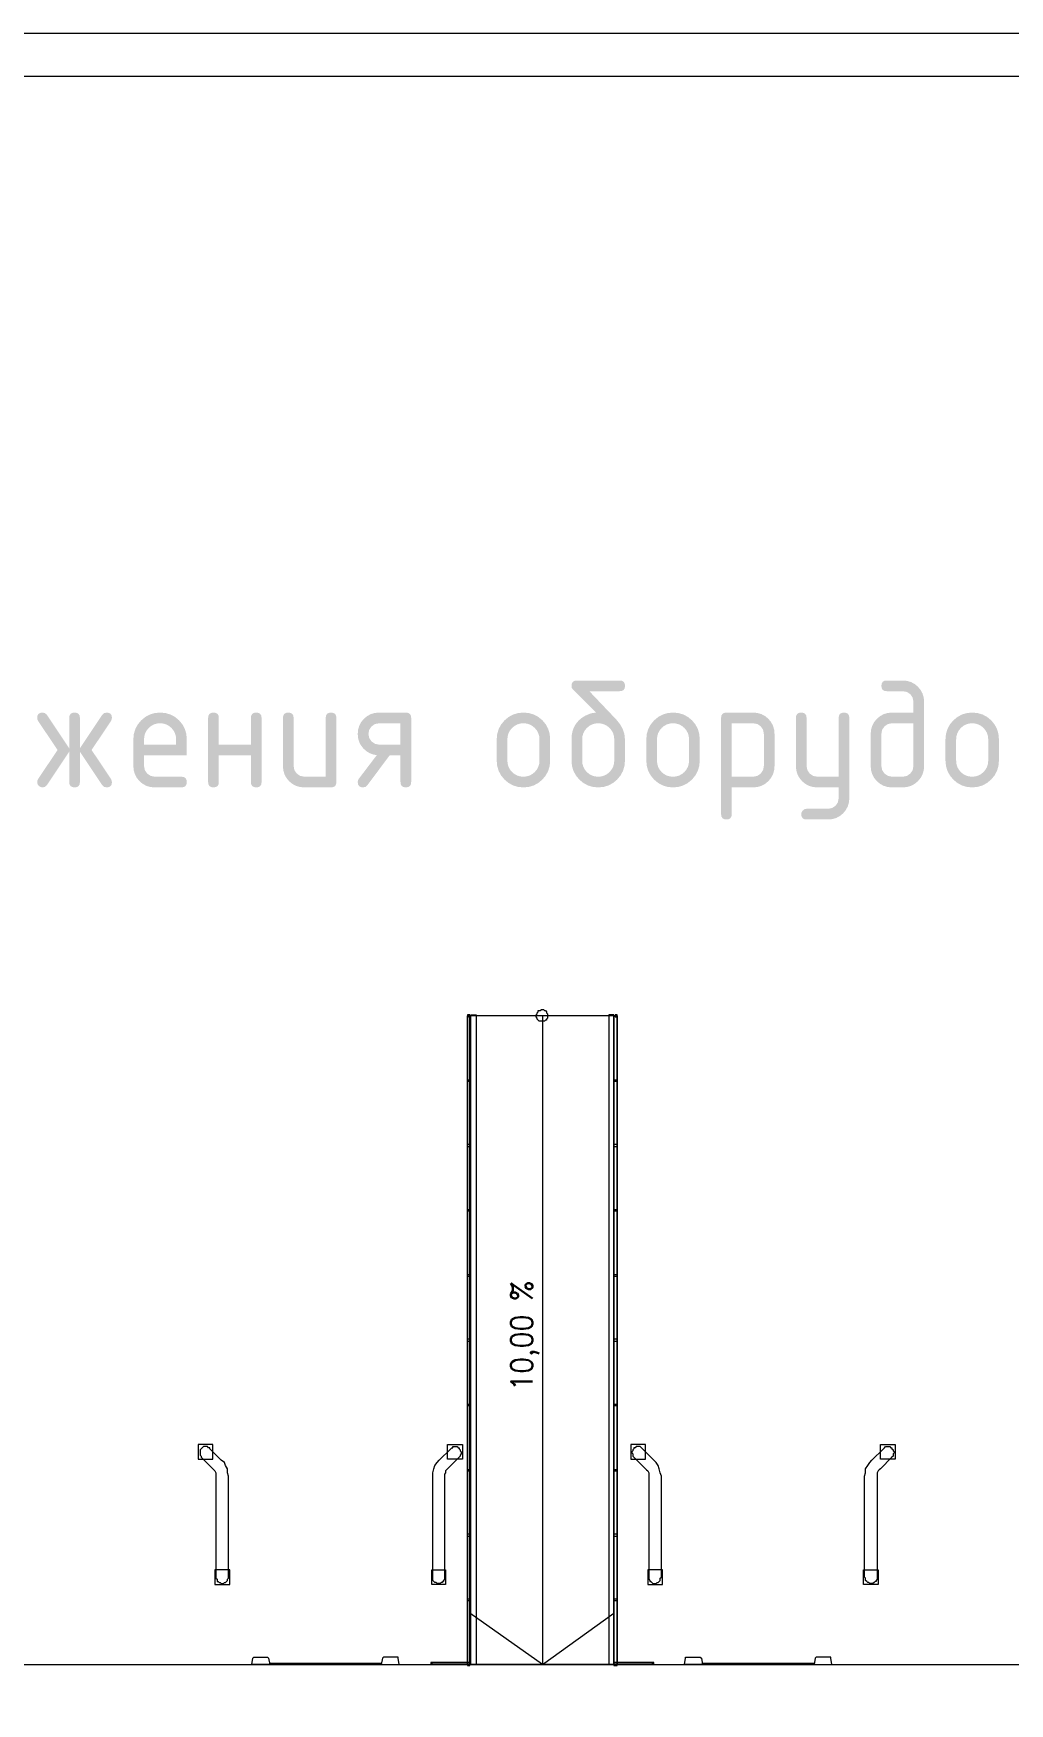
# Model space of a CAD drawing. Header units: millimetres. Extents: x 0 to 420, y 0 to 297.
# Drawn here: x 162.5 to 201.7, y 229.8 to 296.9 of the extents above; entities that cross this region are included whole.
import ezdxf

# ---------------------------------------------------------------- set-up
doc = ezdxf.new("R2010")
doc.units = ezdxf.units.MM
doc.styles.get("Standard").update_dxf_attribs({"font": 'STANDARD'})

msp = doc.modelspace()

# ---------------------------------------------------------------- hatches: boundary and pattern name
h = msp.add_hatch(color=7)
h.paths.add_polyline_path([(186.284222, 268.548995), (186.284222, 267.689651), (186.264585, 267.474763), (186.205674, 267.276515), (186.107489, 267.094803), (185.970029, 266.929525), (185.804673, 266.792066), (185.622833, 266.69388), (185.424559, 266.634969), (185.209903, 266.615332), (184.995016, 266.634969), (184.796768, 266.69388), (184.615056, 266.792066), (184.449778, 266.929525), (184.312318, 267.094803), (184.214133, 267.276515), (184.155222, 267.474763), (184.135585, 267.689651), (184.135585, 268.548995), (184.144269, 268.705653), (184.170329, 268.851509), (184.213778, 268.986566), (184.274629, 269.110822), (184.352895, 269.224277), (184.448589, 269.326932), (184.561724, 269.418787), (184.692312, 269.499842), (184.915072, 269.592377), (185.121709, 269.623314), (184.177477, 270.567546), (184.145989, 270.620462), (184.135585, 270.694877), (184.148935, 270.790056), (184.189053, 270.858105), (184.256043, 270.898973), (184.350008, 270.912607), (186.072555, 270.912607), (186.166606, 270.899171), (186.233786, 270.858863), (186.274093, 270.791684), (186.287529, 270.697633), (186.274093, 270.603668), (186.233786, 270.536678), (186.166606, 270.49656), (186.072555, 270.48321), (184.851613, 270.48321), (185.932547, 269.346604), (186.086327, 269.157563), (186.196234, 268.961649), (186.262216, 268.75881)], flags=0)
h.paths.add_polyline_path([(185.854274, 267.689651), (185.854274, 268.548995), (185.842406, 268.677661), (185.80687, 268.79656), (185.747769, 268.90564), (185.665207, 269.00485), (185.566006, 269.087412), (185.456986, 269.146513), (185.33825, 269.182049), (185.209903, 269.193917), (185.080919, 269.182049), (184.961856, 269.146513), (184.852716, 269.087412), (184.753497, 269.00485), (184.671022, 268.90564), (184.61211, 268.79656), (184.576764, 268.677661), (184.564981, 268.548995), (184.564981, 267.689651), (184.57666, 267.559642), (184.611697, 267.440019), (184.670091, 267.330836), (184.751843, 267.232142), (184.850545, 267.15039), (184.959789, 267.091996), (185.079575, 267.056959), (185.209903, 267.04528), (185.33825, 267.057062), (185.456986, 267.092409), (185.566006, 267.15132), (185.665207, 267.233796), (185.747769, 267.333006), (185.80687, 267.442086), (185.842406, 267.560985)], flags=0)
h = msp.add_hatch(color=7)
h.paths.add_polyline_path([(198.313232, 270.053262), (198.313232, 267.474677), (198.297531, 267.301044), (198.250462, 267.141467), (198.172078, 266.995946), (198.062429, 266.864482), (197.930137, 266.755324), (197.784617, 266.677482), (197.625867, 266.630852), (197.453887, 266.615332), (197.023939, 266.615332), (196.849988, 266.630956), (196.690247, 266.677895), (196.544666, 266.756254), (196.413193, 266.866135), (196.304354, 266.998117), (196.226675, 267.143534), (196.180106, 267.302388), (196.164595, 267.474677), (196.164595, 268.763969), (196.18021, 268.937602), (196.227089, 269.097179), (196.305284, 269.2427), (196.414847, 269.374165), (196.546837, 269.48309), (196.692315, 269.560958), (196.851332, 269.607716), (197.023939, 269.623314), (197.883284, 269.623314), (197.883284, 270.053262), (197.852278, 270.220694), (197.759261, 270.359186), (197.621043, 270.452204), (197.453887, 270.48321), (196.808965, 270.48321), (196.714914, 270.49656), (196.647735, 270.536678), (196.607427, 270.603668), (196.593992, 270.697633), (196.607427, 270.791684), (196.647735, 270.858863), (196.714914, 270.899171), (196.808965, 270.912607), (197.453887, 270.912607), (197.62721, 270.896906), (197.786684, 270.849837), (197.932308, 270.771452), (198.064083, 270.661804), (198.173008, 270.529822), (198.250876, 270.384405), (198.297634, 270.225551)], flags=0)
h.paths.add_polyline_path([(197.883284, 267.474677), (197.883284, 269.193917), (197.023939, 269.193917), (196.858093, 269.162498), (196.719117, 269.06824), (196.625135, 268.929334), (196.593992, 268.763969), (196.593992, 267.474677), (196.625549, 267.310966), (196.720771, 267.17206), (196.86016, 267.076837), (197.023939, 267.04528), (197.453887, 267.04528), (197.618976, 267.076424), (197.757607, 267.170406), (197.851865, 267.308899)], flags=0)
for points in [[(163.940692, 268.051248), (163.044967, 266.70959), (162.969244, 266.638897), (162.865822, 266.615332), (162.784105, 266.631111), (162.714789, 266.678722), (162.667178, 266.748106), (162.6514, 266.830306), (162.660219, 266.894316), (162.687228, 266.950471), (163.471608, 268.119599), (162.687228, 269.288175), (162.660219, 269.344399), (162.6514, 269.408891), (162.664749, 269.502624), (162.704867, 269.569639), (162.771857, 269.609887), (162.865822, 269.623314), (162.969244, 269.59975), (163.044967, 269.529056), (163.940692, 268.187949), (163.940692, 269.408891), (163.954042, 269.502624), (163.99416, 269.569639), (164.06115, 269.609887), (164.155115, 269.623314), (164.249166, 269.609887), (164.316345, 269.569639), (164.356653, 269.502624), (164.370089, 269.408891), (164.370089, 268.187949), (165.265262, 269.529056), (165.340986, 269.59975), (165.444407, 269.623314), (165.538458, 269.609887), (165.605638, 269.569639), (165.645945, 269.502624), (165.659381, 269.408891), (165.623552, 269.288175), (164.839173, 268.119599), (165.623552, 266.950471), (165.659381, 266.830306), (165.645945, 266.736255), (165.605638, 266.669076), (165.538458, 266.628768), (165.444407, 266.615332), (165.340986, 266.638897), (165.265262, 266.70959), (164.370089, 268.051248), (164.370089, 266.830306), (164.356653, 266.736255), (164.316345, 266.669076), (164.249166, 266.628768), (164.155115, 266.615332), (164.06115, 266.628768), (163.99416, 266.669076), (163.954042, 266.736255), (163.940692, 266.830306)], [(169.955469, 267.904625), (169.955469, 266.830306), (169.942033, 266.736255), (169.901725, 266.669076), (169.834546, 266.628768), (169.740495, 266.615332), (169.64653, 266.628768), (169.57954, 266.669076), (169.539422, 266.736255), (169.526072, 266.830306), (169.526072, 269.408891), (169.539422, 269.502624), (169.57954, 269.569639), (169.64653, 269.609887), (169.740495, 269.623314), (169.834546, 269.609887), (169.901725, 269.569639), (169.942033, 269.502624), (169.955469, 269.408891), (169.955469, 268.334573), (171.244761, 268.334573), (171.244761, 269.408891), (171.258197, 269.502624), (171.298505, 269.569639), (171.365684, 269.609887), (171.459735, 269.623314), (171.553786, 269.609887), (171.620966, 269.569639), (171.661273, 269.502624), (171.674709, 269.408891), (171.674709, 266.830306), (171.661273, 266.736255), (171.620966, 266.669076), (171.553786, 266.628768), (171.459735, 266.615332), (171.365684, 266.628768), (171.298505, 266.669076), (171.258197, 266.736255), (171.244761, 266.830306), (171.244761, 267.904625)], [(174.681962, 269.408891), (174.681962, 266.830306), (174.668526, 266.736255), (174.628218, 266.669076), (174.561039, 266.628768), (174.466988, 266.615332), (173.392669, 266.615332), (173.218718, 266.630852), (173.058977, 266.677482), (172.913396, 266.755324), (172.781923, 266.864482), (172.673083, 266.995946), (172.595405, 267.141467), (172.548836, 267.301044), (172.533325, 267.474677), (172.533325, 269.408891), (172.546674, 269.502624), (172.586792, 269.569639), (172.653782, 269.609887), (172.747747, 269.623314), (172.841798, 269.609887), (172.908978, 269.569639), (172.949285, 269.502624), (172.962721, 269.408891), (172.962721, 267.474677), (172.994278, 267.310966), (173.089501, 267.17206), (173.228889, 267.076837), (173.392669, 267.04528), (174.252014, 267.04528), (174.252014, 269.408891), (174.26545, 269.502624), (174.305757, 269.569639), (174.372937, 269.609887), (174.466988, 269.623314), (174.561039, 269.609887), (174.628218, 269.569639), (174.668526, 269.502624)], [(194.876032, 266.179321), (194.876032, 266.615332), (194.016687, 266.615332), (193.842735, 266.630956), (193.682995, 266.677895), (193.537414, 266.756254), (193.40594, 266.866135), (193.297101, 266.998117), (193.219423, 267.143534), (193.172854, 267.302388), (193.157342, 267.474677), (193.157342, 269.408891), (193.170692, 269.502624), (193.21081, 269.569639), (193.2778, 269.609887), (193.371765, 269.623314), (193.465816, 269.609887), (193.532996, 269.569639), (193.573303, 269.502624), (193.586739, 269.408891), (193.586739, 267.474677), (193.618296, 267.310966), (193.713519, 267.17206), (193.852907, 267.076837), (194.016687, 267.04528), (194.876032, 267.04528), (194.876032, 269.408891), (194.889467, 269.502624), (194.929775, 269.569639), (194.996954, 269.609887), (195.091006, 269.623314), (195.185057, 269.609887), (195.252236, 269.569639), (195.292544, 269.502624), (195.305979, 269.408891), (195.305979, 266.185384), (195.290588, 266.013405), (195.24445, 265.854655), (195.167616, 265.709134), (195.060137, 265.576843), (194.930008, 265.467194), (194.785977, 265.388809), (194.627993, 265.341741), (194.456006, 265.32604), (193.586739, 265.32604), (193.492688, 265.339476), (193.425509, 265.379783), (193.385201, 265.446963), (193.371765, 265.541014), (193.387957, 265.620733), (193.436808, 265.690944), (193.507019, 265.739796), (193.586739, 265.755988), (194.446635, 265.755988), (194.613791, 265.786167), (194.752008, 265.876704), (194.845026, 266.012716)]]:
    msp.add_hatch(color=7).paths.add_polyline_path(points, flags=0)
h = msp.add_hatch(color=7)
h.paths.add_polyline_path([(167.593138, 269.193917), (167.464154, 269.182049), (167.345091, 269.146513), (167.235951, 269.087412), (167.136732, 269.00485), (167.054256, 268.90564), (166.995345, 268.79656), (166.959999, 268.677661), (166.948216, 268.548995), (166.948216, 268.334573), (168.237509, 268.334573), (168.237509, 268.548995), (168.22564, 268.677661), (168.190104, 268.79656), (168.131004, 268.90564), (168.048442, 269.00485), (167.94924, 269.087412), (167.84022, 269.146513), (167.721485, 269.182049)], flags=0)
h.paths.add_polyline_path([(166.948216, 267.904625), (166.948216, 267.474677), (166.979773, 267.310966), (167.074996, 267.17206), (167.214384, 267.076837), (167.378164, 267.04528), (168.452483, 267.04528), (168.546534, 267.031844), (168.613713, 266.991537), (168.654021, 266.924357), (168.667457, 266.830306), (168.654021, 266.736255), (168.613713, 266.669076), (168.546534, 266.628768), (168.452483, 266.615332), (167.378164, 266.615332), (167.204213, 266.630852), (167.044472, 266.677482), (166.898891, 266.755324), (166.767418, 266.864482), (166.658578, 266.995946), (166.5809, 267.141467), (166.534331, 267.301044), (166.51882, 267.474677), (166.51882, 268.548995), (166.538457, 268.763651), (166.597368, 268.961925), (166.695553, 269.143765), (166.833012, 269.309121), (166.998291, 269.446581), (167.180002, 269.544766), (167.37825, 269.603677), (167.593138, 269.623314), (167.810481, 269.603884), (168.010201, 269.545593), (168.192249, 269.448441), (168.356571, 269.312429), (168.492584, 269.148106), (168.589735, 268.966059), (168.648026, 268.766338), (168.667457, 268.548995), (168.667457, 267.904625)], flags=0)
h = msp.add_hatch(color=7)
h.paths.add_polyline_path([(176.305664, 267.911239), (176.146707, 267.943287), (176.00222, 268.000605), (175.872202, 268.083244), (175.756653, 268.191257), (175.661965, 268.317253), (175.594458, 268.454669), (175.55403, 268.603557), (175.540577, 268.763969), (175.556089, 268.937602), (175.602658, 269.097179), (175.680336, 269.2427), (175.789175, 269.374165), (175.920649, 269.48309), (176.06623, 269.560958), (176.22597, 269.607716), (176.399922, 269.623314), (177.47424, 269.623314), (177.568291, 269.609887), (177.635471, 269.569639), (177.675778, 269.502624), (177.689214, 269.408891), (177.689214, 266.830306), (177.675778, 266.736255), (177.635471, 266.669076), (177.568291, 266.628768), (177.47424, 266.615332), (177.380189, 266.628768), (177.31301, 266.669076), (177.272702, 266.736255), (177.259266, 266.830306), (177.259266, 267.904625), (176.823255, 267.904625), (175.92753, 266.702975), (175.851807, 266.637243), (175.755, 266.615332), (175.661035, 266.628768), (175.594045, 266.669076), (175.553927, 266.736255), (175.540577, 266.830306), (175.550981, 266.900104), (175.582469, 266.960393)], flags=0)
h.paths.add_polyline_path([(175.969974, 268.763969), (176.001531, 268.600258), (176.096753, 268.461352), (176.236142, 268.36613), (176.399922, 268.334573), (177.259266, 268.334573), (177.259266, 269.193917), (176.399922, 269.193917), (176.234075, 269.162498), (176.0951, 269.06824), (176.001117, 268.929334)], flags=0)
h = msp.add_hatch(color=7)
h.paths.add_polyline_path([(181.128332, 267.689651), (181.128332, 268.548995), (181.147969, 268.763651), (181.20688, 268.961925), (181.305066, 269.143765), (181.442525, 269.309121), (181.607803, 269.446581), (181.789515, 269.544766), (181.987763, 269.603677), (182.202651, 269.623314), (182.419993, 269.603884), (182.619714, 269.545593), (182.801762, 269.448441), (182.966084, 269.312429), (183.102096, 269.148106), (183.199248, 268.966059), (183.257539, 268.766338), (183.276969, 268.548995), (183.276969, 267.689651), (183.257332, 267.474763), (183.198421, 267.276515), (183.100236, 267.094803), (182.962777, 266.929525), (182.797421, 266.792066), (182.61558, 266.69388), (182.417306, 266.634969), (182.202651, 266.615332), (181.987763, 266.634969), (181.789515, 266.69388), (181.607803, 266.792066), (181.442525, 266.929525), (181.305066, 267.094803), (181.20688, 267.276515), (181.147969, 267.474763)], flags=0)
h.paths.add_polyline_path([(182.847022, 267.689651), (182.847022, 268.548995), (182.835153, 268.677661), (182.799617, 268.79656), (182.740516, 268.90564), (182.657955, 269.00485), (182.558753, 269.087412), (182.449733, 269.146513), (182.330998, 269.182049), (182.202651, 269.193917), (182.073666, 269.182049), (181.954604, 269.146513), (181.845463, 269.087412), (181.746245, 269.00485), (181.663769, 268.90564), (181.604858, 268.79656), (181.569511, 268.677661), (181.557729, 268.548995), (181.557729, 267.689651), (181.569408, 267.559642), (181.604444, 267.440019), (181.662839, 267.330836), (181.744591, 267.232142), (181.843293, 267.15039), (181.952537, 267.091996), (182.072323, 267.056959), (182.202651, 267.04528), (182.330998, 267.057062), (182.449733, 267.092409), (182.558753, 267.15132), (182.657955, 267.233796), (182.740516, 267.333006), (182.799617, 267.442086), (182.835153, 267.560985)], flags=0)
h = msp.add_hatch(color=7)
h.paths.add_polyline_path([(187.142837, 267.689651), (187.142837, 268.548995), (187.162474, 268.763651), (187.221385, 268.961925), (187.319571, 269.143765), (187.45703, 269.309121), (187.622308, 269.446581), (187.80402, 269.544766), (188.002268, 269.603677), (188.217156, 269.623314), (188.434498, 269.603884), (188.634219, 269.545593), (188.816267, 269.448441), (188.980589, 269.312429), (189.116601, 269.148106), (189.213753, 268.966059), (189.272044, 268.766338), (189.291474, 268.548995), (189.291474, 267.689651), (189.271837, 267.474763), (189.212926, 267.276515), (189.114741, 267.094803), (188.977282, 266.929525), (188.811926, 266.792066), (188.630085, 266.69388), (188.431811, 266.634969), (188.217156, 266.615332), (188.002268, 266.634969), (187.80402, 266.69388), (187.622308, 266.792066), (187.45703, 266.929525), (187.319571, 267.094803), (187.221385, 267.276515), (187.162474, 267.474763)], flags=0)
h.paths.add_polyline_path([(188.861527, 267.689651), (188.861527, 268.548995), (188.849658, 268.677661), (188.814122, 268.79656), (188.755021, 268.90564), (188.67246, 269.00485), (188.573258, 269.087412), (188.464238, 269.146513), (188.345503, 269.182049), (188.217156, 269.193917), (188.088171, 269.182049), (187.969109, 269.146513), (187.859968, 269.087412), (187.76075, 269.00485), (187.678274, 268.90564), (187.619363, 268.79656), (187.584016, 268.677661), (187.572234, 268.548995), (187.572234, 267.689651), (187.583913, 267.559642), (187.618949, 267.440019), (187.677344, 267.330836), (187.759096, 267.232142), (187.857798, 267.15039), (187.967042, 267.091996), (188.086828, 267.056959), (188.217156, 267.04528), (188.345503, 267.057062), (188.464238, 267.092409), (188.573258, 267.15132), (188.67246, 267.233796), (188.755021, 267.333006), (188.814122, 267.442086), (188.849658, 267.560985)], flags=0)
h = msp.add_hatch(color=7)
h.paths.add_polyline_path([(190.15009, 269.408891), (190.16344, 269.502624), (190.203558, 269.569639), (190.270548, 269.609887), (190.364513, 269.623314), (191.439382, 269.623314), (191.612705, 269.607716), (191.772179, 269.560958), (191.917803, 269.48309), (192.049578, 269.374165), (192.158503, 269.2427), (192.236371, 269.097179), (192.283129, 268.937602), (192.298727, 268.763969), (192.298727, 267.474677), (192.283129, 267.302388), (192.236371, 267.143534), (192.158503, 266.998117), (192.049578, 266.866135), (191.917803, 266.756254), (191.772179, 266.677895), (191.612705, 266.630956), (191.439382, 266.615332), (190.579487, 266.615332), (190.579487, 265.541014), (190.566051, 265.446963), (190.525743, 265.379783), (190.458564, 265.339476), (190.364513, 265.32604), (190.270548, 265.339476), (190.203558, 265.379783), (190.16344, 265.446963), (190.15009, 265.541014)], flags=0)
h.paths.add_polyline_path([(190.579487, 269.193917), (190.579487, 267.04528), (191.439382, 267.04528), (191.604471, 267.076424), (191.743102, 267.170406), (191.83736, 267.308899), (191.868779, 267.474677), (191.868779, 268.763969), (191.837773, 268.931401), (191.744756, 269.069894), (191.606538, 269.162911), (191.439382, 269.193917)], flags=0)
h = msp.add_hatch(color=7)
h.paths.add_polyline_path([(199.171847, 267.689651), (199.171847, 268.548995), (199.191484, 268.763651), (199.250395, 268.961925), (199.348581, 269.143765), (199.48604, 269.309121), (199.651318, 269.446581), (199.83303, 269.544766), (200.031278, 269.603677), (200.246166, 269.623314), (200.463508, 269.603884), (200.663229, 269.545593), (200.845277, 269.448441), (201.009599, 269.312429), (201.145611, 269.148106), (201.242763, 268.966059), (201.301054, 268.766338), (201.320484, 268.548995), (201.320484, 267.689651), (201.300847, 267.474763), (201.241936, 267.276515), (201.143751, 267.094803), (201.006292, 266.929525), (200.840936, 266.792066), (200.659095, 266.69388), (200.460821, 266.634969), (200.246166, 266.615332), (200.031278, 266.634969), (199.83303, 266.69388), (199.651318, 266.792066), (199.48604, 266.929525), (199.348581, 267.094803), (199.250395, 267.276515), (199.191484, 267.474763)], flags=0)
h.paths.add_polyline_path([(200.890537, 267.689651), (200.890537, 268.548995), (200.878668, 268.677661), (200.843132, 268.79656), (200.784031, 268.90564), (200.70147, 269.00485), (200.602268, 269.087412), (200.493248, 269.146513), (200.374513, 269.182049), (200.246166, 269.193917), (200.117182, 269.182049), (199.998119, 269.146513), (199.888978, 269.087412), (199.78976, 269.00485), (199.707284, 268.90564), (199.648373, 268.79656), (199.613026, 268.677661), (199.601244, 268.548995), (199.601244, 267.689651), (199.612923, 267.559642), (199.64796, 267.440019), (199.706354, 267.330836), (199.788106, 267.232142), (199.886808, 267.15039), (199.996052, 267.091996), (200.115838, 267.056959), (200.246166, 267.04528), (200.374513, 267.057062), (200.493248, 267.092409), (200.602268, 267.15132), (200.70147, 267.233796), (200.784031, 267.333006), (200.843132, 267.442086), (200.878668, 267.560985)], flags=0)
h = msp.add_hatch(color=252)
h.paths.add_polyline_path([(176.487667, 231.394), (172.000333, 231.394), (176.487667, 231.351667)], flags=0)
h.paths.add_polyline_path([(172.000333, 231.394), (176.487667, 231.351667), (172.000333, 231.351667)], flags=0)
h = msp.add_hatch(color=252)
h.paths.add_polyline_path([(193.886667, 231.394), (189.399333, 231.394), (193.886667, 231.351667)], flags=0)
h.paths.add_polyline_path([(189.399333, 231.394), (193.886667, 231.351667), (189.399333, 231.351667)], flags=0)

# ---------------------------------------------------------------- linework, layer by layer
at = {"color": 7, "lineweight": 0}
for points in [[(0.211668, 0), (420.073667, 0), (420.073667, 296.925999), (0.211668, 296.925999)], [(7.239002, 1.735667), (418.338, 1.735667), (418.338, 295.190332), (7.239002, 295.190332)], [(180.043667, 257.429), (180.043667, 257.471333), (180.001333, 257.471333), (179.959, 257.471333), (179.959, 257.429), (180.001333, 257.386667)], [(179.959, 231.351667), (179.959, 257.429), (180.043667, 257.429), (180.043667, 231.351667), (179.959, 231.351667), (179.959, 257.429), (180.043667, 257.429), (180.043667, 231.351667), (179.959, 231.351667), (179.959, 257.429), (180.043667, 257.429), (180.043667, 231.351667), (179.959, 231.351667), (179.959, 257.429), (180.043667, 257.429), (180.043667, 231.351667), (179.959, 231.351667), (180.043667, 231.351667), (180.043667, 257.429), (179.959, 257.429)], [(180.170667, 231.351667), (180.086, 231.351667), (180.086, 257.471333), (180.297667, 257.471333), (180.297667, 231.351667)], [(182.964667, 257.217333), (182.922333, 257.217333), (182.88, 257.217333), (182.837667, 257.217333), (182.795333, 257.259667), (182.753, 257.302), (182.753, 257.344333), (182.710667, 257.386667), (182.710667, 257.429), (182.710667, 257.471333), (182.753, 257.513667), (182.753, 257.556), (182.795333, 257.598333), (182.795333, 257.640667), (182.837667, 257.640667), (182.88, 257.640667), (182.922333, 257.683), (182.964667, 257.683), (183.007, 257.683), (183.049333, 257.640667), (183.091667, 257.640667), (183.134, 257.598333), (183.134, 257.556), (183.176333, 257.513667), (183.176333, 257.471333), (183.176333, 257.429), (183.176333, 257.386667), (183.176333, 257.344333), (183.134, 257.302), (183.134, 257.259667), (183.091667, 257.259667), (183.049333, 257.217333), (183.007, 257.217333)], [(185.758667, 231.351667), (185.843333, 231.351667), (185.843333, 257.471333), (185.631667, 257.471333), (185.631667, 231.351667)], [(185.970333, 257.429), (185.970333, 257.471333), (185.928, 257.471333), (185.885667, 257.471333), (185.885667, 257.429), (185.843333, 257.429), (185.885667, 257.429), (185.885667, 257.386667), (185.928, 257.386667), (185.928, 257.429)], [(185.843333, 231.351667), (185.843333, 257.429), (185.970333, 257.429), (185.970333, 231.351667), (185.843333, 231.351667), (185.843333, 257.429), (185.970333, 257.429), (185.970333, 231.351667), (185.843333, 231.351667), (185.843333, 257.429), (185.970333, 257.429), (185.970333, 231.351667), (185.843333, 231.351667), (185.843333, 257.429), (185.970333, 257.429), (185.970333, 231.351667), (185.843333, 231.351667), (185.970333, 231.351667), (185.970333, 257.429), (185.843333, 257.429)], [(179.959, 254.804333), (180.043667, 254.804333), (180.043667, 254.846667), (179.959, 254.846667)], [(185.843333, 254.804333), (185.970333, 254.804333), (185.970333, 254.846667), (185.843333, 254.846667)], [(179.959, 252.179667), (180.043667, 252.179667), (180.043667, 252.264333), (179.959, 252.264333)], [(185.843333, 252.179667), (185.970333, 252.179667), (185.970333, 252.264333), (185.843333, 252.264333)], [(179.959, 249.597333), (180.043667, 249.597333), (180.043667, 249.639667), (179.959, 249.639667)], [(185.843333, 249.597333), (185.970333, 249.597333), (185.970333, 249.639667), (185.843333, 249.639667)], [(179.959, 246.972667), (180.043667, 246.972667), (180.043667, 247.015), (179.959, 247.015)], [(185.843333, 246.972667), (185.970333, 246.972667), (185.970333, 247.015), (185.843333, 247.015)], [(179.959, 244.348), (180.043667, 244.348), (180.043667, 244.432667), (179.959, 244.432667)], [(185.843333, 244.348), (185.970333, 244.348), (185.970333, 244.432667), (185.843333, 244.432667)], [(179.959, 241.765667), (180.043667, 241.765667), (180.043667, 241.808), (179.959, 241.808)], [(185.843333, 241.765667), (185.970333, 241.765667), (185.970333, 241.808), (185.843333, 241.808)], [(169.714333, 239.606667), (169.714333, 240.199333), (169.121667, 240.199333), (169.121667, 239.606667)], [(170.349333, 234.865333), (170.349333, 238.929333), (170.307, 239.056333), (170.307, 239.225667), (170.222333, 239.352667), (170.18, 239.479667), (170.053, 239.564333), (169.587333, 240.03), (169.587333, 240.072333), (169.545, 240.072333), (169.502667, 240.114667), (169.460333, 240.114667), (169.418, 240.114667), (169.375667, 240.114667), (169.333333, 240.114667), (169.291, 240.072333), (169.248667, 240.03), (169.206333, 239.987667), (169.206333, 239.945333), (169.206333, 239.903), (169.206333, 239.860667), (169.206333, 239.818333), (169.206333, 239.776), (169.248667, 239.733667), (169.248667, 239.691333), (169.714333, 239.225667), (169.756667, 239.183333), (169.799, 239.141), (169.841333, 239.056333), (169.841333, 239.014), (169.841333, 238.929333), (169.841333, 234.865333), (169.841333, 234.823), (169.883667, 234.780667), (169.883667, 234.738333), (169.883667, 234.696), (169.926, 234.696), (169.968333, 234.653667), (170.010667, 234.653667), (170.053, 234.611333), (170.095333, 234.611333), (170.137667, 234.611333), (170.18, 234.653667), (170.222333, 234.653667), (170.264667, 234.696), (170.307, 234.738333), (170.307, 234.780667), (170.349333, 234.823)], [(178.562, 234.865333), (178.562, 238.929333), (178.562, 239.056333), (178.604333, 239.225667), (178.646667, 239.352667), (178.731333, 239.479667), (178.816, 239.564333), (179.281667, 240.03), (179.324, 240.072333), (179.366333, 240.072333), (179.366333, 240.114667), (179.408667, 240.114667), (179.451, 240.114667), (179.493333, 240.114667), (179.535667, 240.114667), (179.578, 240.072333), (179.620333, 240.072333), (179.620333, 240.03), (179.662667, 239.987667), (179.662667, 239.945333), (179.705, 239.903), (179.705, 239.860667), (179.705, 239.818333), (179.662667, 239.776), (179.662667, 239.733667), (179.620333, 239.691333), (179.154667, 239.225667), (179.112333, 239.183333), (179.07, 239.141), (179.07, 239.056333), (179.027667, 239.014), (179.027667, 238.929333), (179.027667, 234.865333), (179.027667, 234.823), (179.027667, 234.780667), (178.985333, 234.738333), (178.985333, 234.696), (178.943, 234.696), (178.943, 234.653667), (178.900667, 234.653667), (178.858333, 234.611333), (178.816, 234.611333), (178.773667, 234.611333), (178.731333, 234.611333), (178.689, 234.653667), (178.646667, 234.653667), (178.604333, 234.696), (178.562, 234.738333), (178.562, 234.780667), (178.562, 234.823)], [(179.154667, 239.606667), (179.154667, 240.199333), (179.747333, 240.199333), (179.747333, 239.606667)], [(187.113333, 239.606667), (187.113333, 240.199333), (186.520667, 240.199333), (186.520667, 239.606667)], [(187.748333, 234.865333), (187.748333, 238.929333), (187.706, 239.056333), (187.663667, 239.225667), (187.621333, 239.352667), (187.536667, 239.479667), (187.452, 239.564333), (186.986333, 240.03), (186.944, 240.072333), (186.901667, 240.114667), (186.859333, 240.114667), (186.817, 240.114667), (186.774667, 240.114667), (186.732333, 240.114667), (186.69, 240.072333), (186.647667, 240.072333), (186.647667, 240.03), (186.605333, 239.987667), (186.605333, 239.945333), (186.563, 239.903), (186.563, 239.860667), (186.605333, 239.818333), (186.605333, 239.776), (186.605333, 239.733667), (186.647667, 239.691333), (187.113333, 239.225667), (187.155667, 239.183333), (187.198, 239.141), (187.240333, 239.056333), (187.240333, 239.014), (187.240333, 238.929333), (187.240333, 234.865333), (187.240333, 234.823), (187.240333, 234.780667), (187.282667, 234.738333), (187.282667, 234.696), (187.325, 234.696), (187.367333, 234.653667), (187.409667, 234.611333), (187.452, 234.611333), (187.494333, 234.611333), (187.536667, 234.611333), (187.579, 234.653667), (187.621333, 234.653667), (187.663667, 234.696), (187.706, 234.738333), (187.706, 234.780667), (187.706, 234.823)], [(195.918667, 234.865333), (195.918667, 238.929333), (195.961, 239.056333), (195.961, 239.225667), (196.045667, 239.352667), (196.130333, 239.479667), (196.215, 239.564333), (196.680667, 240.03), (196.723, 240.072333), (196.765333, 240.114667), (196.807667, 240.114667), (196.85, 240.114667), (196.892333, 240.114667), (196.934667, 240.114667), (196.977, 240.072333), (197.019333, 240.072333), (197.019333, 240.03), (197.061667, 239.987667), (197.061667, 239.945333), (197.104, 239.903), (197.104, 239.860667), (197.061667, 239.818333), (197.061667, 239.776), (197.061667, 239.733667), (197.019333, 239.691333), (196.553667, 239.225667), (196.511333, 239.183333), (196.469, 239.141), (196.426667, 239.056333), (196.426667, 239.014), (196.426667, 238.929333), (196.426667, 234.865333), (196.426667, 234.823), (196.426667, 234.780667), (196.384333, 234.738333), (196.384333, 234.696), (196.342, 234.696), (196.299667, 234.653667), (196.257333, 234.611333), (196.215, 234.611333), (196.172667, 234.611333), (196.130333, 234.611333), (196.088, 234.653667), (196.045667, 234.653667), (196.003333, 234.696), (195.961, 234.738333), (195.961, 234.780667), (195.961, 234.823)], [(196.553667, 239.606667), (196.553667, 240.199333), (197.146333, 240.199333), (197.146333, 239.606667)], [(179.959, 239.141), (180.043667, 239.141), (180.043667, 239.183333), (179.959, 239.183333)], [(185.843333, 239.141), (185.970333, 239.141), (185.970333, 239.183333), (185.843333, 239.183333)], [(179.959, 236.516333), (180.043667, 236.516333), (180.043667, 236.601), (179.959, 236.601)], [(185.843333, 236.516333), (185.970333, 236.516333), (185.970333, 236.601), (185.843333, 236.601)], [(170.391667, 234.569), (170.391667, 235.161667), (169.799, 235.161667), (169.799, 234.569)], [(178.519667, 234.569), (178.519667, 235.161667), (179.07, 235.161667), (179.07, 234.569)], [(187.790667, 234.569), (187.790667, 235.161667), (187.198, 235.161667), (187.198, 234.569)], [(195.876333, 234.569), (195.876333, 235.161667), (196.469, 235.161667), (196.469, 234.569)], [(179.959, 233.934), (180.043667, 233.934), (180.043667, 233.976333), (179.959, 233.976333)], [(185.843333, 233.934), (185.970333, 233.934), (185.970333, 233.976333), (185.843333, 233.976333)], [(171.280667, 231.351667), (171.323, 231.605667), (171.365333, 231.648), (171.915667, 231.648), (171.958, 231.605667), (172.000333, 231.351667)], [(177.207333, 231.351667), (177.165, 231.605667), (177.165, 231.648), (176.572333, 231.648), (176.53, 231.605667), (176.487667, 231.351667)], [(188.679667, 231.351667), (188.722, 231.605667), (188.722, 231.648), (189.314667, 231.648), (189.357, 231.605667), (189.399333, 231.351667)], [(194.606333, 231.351667), (194.564, 231.605667), (194.564, 231.648), (193.971333, 231.648), (193.929, 231.605667), (193.886667, 231.351667)], [(113.03, 231.351667), (374.65, 231.351667), (374.65, 222.715667), (113.03, 222.715667)], [(172.000333, 231.394), (172.593, 231.394)], [(172.593, 231.394), (173.143333, 231.394), (172.593, 231.394), (172.000333, 231.394)], [(172.000333, 231.394), (176.487667, 231.394), (176.487667, 231.351667), (172.000333, 231.351667)], [(173.143333, 231.394), (173.736, 231.394), (173.143333, 231.394), (172.296667, 231.394), (173.143333, 231.394), (173.736, 231.394), (173.143333, 231.394), (172.296667, 231.394)], [(173.736, 231.394), (174.328667, 231.394), (173.736, 231.394), (172.889333, 231.394)], [(174.328667, 231.394), (174.921333, 231.394), (174.328667, 231.394), (173.439667, 231.394)], [(174.921333, 231.394), (175.471667, 231.394), (174.921333, 231.394), (174.032333, 231.394)], [(175.471667, 231.394), (176.064333, 231.394), (175.471667, 231.394), (174.625, 231.394)], [(176.064333, 231.394), (176.487667, 231.394), (176.064333, 231.394), (175.175333, 231.394)], [(176.487667, 231.394), (176.360667, 231.394), (176.487667, 231.394), (175.768, 231.394)], [(178.519667, 231.351667), (178.519667, 231.394), (178.519667, 231.436333), (178.477333, 231.436333), (178.477333, 231.394), (178.477333, 231.351667)], [(178.519667, 231.436333), (180.043667, 231.436333), (180.043667, 231.351667), (178.519667, 231.351667), (178.519667, 231.436333), (180.043667, 231.436333), (180.043667, 231.351667), (178.519667, 231.351667), (178.519667, 231.436333), (180.043667, 231.436333), (180.043667, 231.351667), (178.519667, 231.351667), (178.519667, 231.436333), (180.043667, 231.436333), (180.043667, 231.351667), (178.519667, 231.351667), (178.519667, 231.436333), (178.519667, 231.351667), (180.043667, 231.351667), (180.043667, 231.436333)], [(180.043667, 231.351667), (180.001333, 231.351667), (179.959, 231.351667), (179.959, 231.309333), (180.001333, 231.309333), (180.043667, 231.309333)], [(187.409667, 231.351667), (185.843333, 231.351667), (185.843333, 231.436333), (187.409667, 231.436333), (187.409667, 231.351667), (185.843333, 231.351667), (185.843333, 231.436333), (187.409667, 231.436333), (187.409667, 231.351667), (185.843333, 231.351667), (185.843333, 231.436333), (187.409667, 231.436333), (187.409667, 231.351667), (185.843333, 231.351667), (185.843333, 231.436333), (187.409667, 231.436333), (187.409667, 231.351667), (187.409667, 231.436333), (185.843333, 231.436333), (185.843333, 231.351667)], [(185.970333, 231.351667), (185.928, 231.351667), (185.885667, 231.351667), (185.843333, 231.351667), (185.843333, 231.309333), (185.885667, 231.309333), (185.928, 231.309333), (185.970333, 231.309333)], [(187.409667, 231.436333), (187.409667, 231.394), (187.367333, 231.394), (187.409667, 231.394), (187.409667, 231.351667), (187.452, 231.351667), (187.452, 231.394), (187.452, 231.436333)], [(189.399333, 231.394), (189.992, 231.394)], [(189.992, 231.394), (190.542333, 231.394), (189.992, 231.394), (189.399333, 231.394)], [(189.399333, 231.394), (193.886667, 231.394), (193.886667, 231.351667), (189.399333, 231.351667)], [(190.542333, 231.394), (191.135, 231.394), (190.542333, 231.394), (189.695667, 231.394), (190.542333, 231.394), (191.135, 231.394), (190.542333, 231.394), (189.695667, 231.394)], [(191.135, 231.394), (191.727667, 231.394), (191.135, 231.394), (190.246, 231.394)], [(191.727667, 231.394), (192.278, 231.394), (191.727667, 231.394), (190.838667, 231.394)], [(192.278, 231.394), (192.870667, 231.394), (192.278, 231.394), (191.431333, 231.394)], [(192.870667, 231.394), (193.463333, 231.394), (192.870667, 231.394), (192.024, 231.394)], [(193.463333, 231.394), (193.886667, 231.394), (193.463333, 231.394), (192.574333, 231.394)], [(193.886667, 231.394), (193.759667, 231.394), (193.886667, 231.394), (193.167, 231.394)]]:
    msp.add_lwpolyline(points, close=True, dxfattribs=at)
for points in [[(185.843333, 257.429), (180.043667, 257.429)], [(185.843333, 257.429), (185.843333, 231.351667), (180.043667, 231.351667), (180.043667, 257.429)], [(182.964667, 257.429), (182.964667, 231.351667), (185.843333, 233.426)], [(182.964667, 231.351667), (180.043667, 233.426)]]:
    msp.add_lwpolyline(points, dxfattribs=at)
at = {"color": 252, "lineweight": 0}
for points in [[(176.487667, 231.394), (172.000333, 231.394), (176.487667, 231.351667)], [(172.000333, 231.394), (176.487667, 231.351667), (172.000333, 231.351667)], [(193.886667, 231.394), (189.399333, 231.394), (193.886667, 231.351667)], [(189.399333, 231.394), (193.886667, 231.351667), (189.399333, 231.351667)]]:
    msp.add_lwpolyline(points, close=True, dxfattribs=at)

# ---------------------------------------------------------------- texts
at = {"color": 7, "insert": (182.83766, 242.358333), "char_height": 0.872032, "width": 4.28749067, "attachment_point": 7, "rotation": 90}
msp.add_mtext('10,00 %', dxfattribs=at)

doc.saveas('drawing.dxf')
